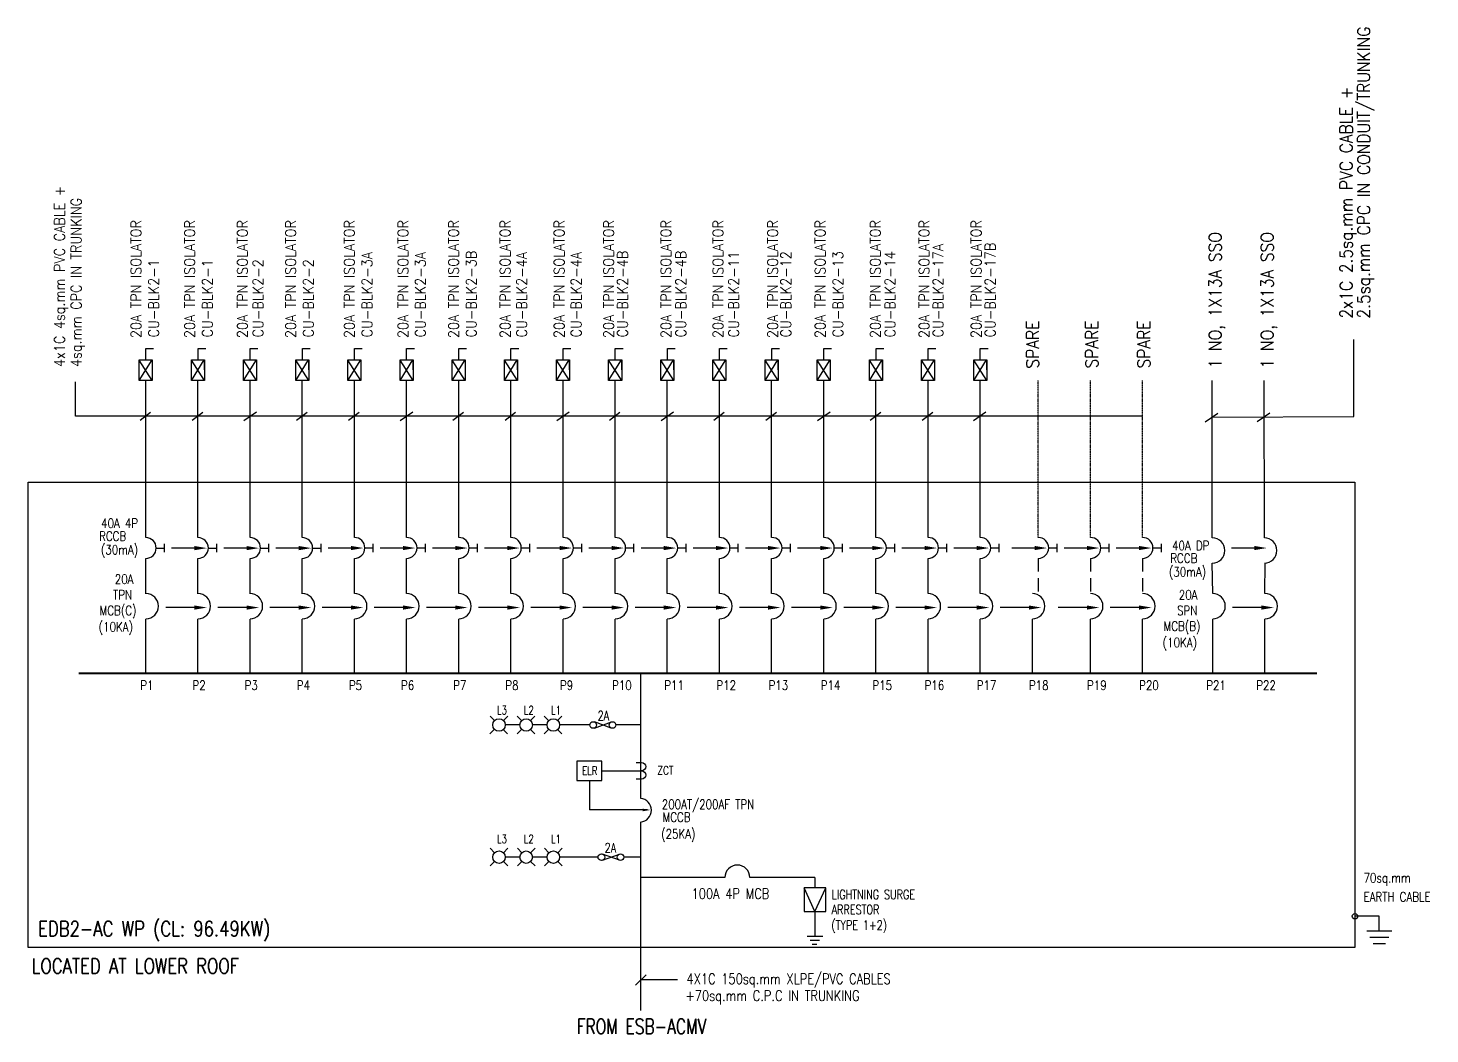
# Model space of a CAD drawing. Header units: millimetres. Extents: x 1219726 to 1461601, y 256790 to 556099.
# Drawn here: x 1282671 to 1316219, y 310505 to 334584 of the extents above; entities that cross this region are included whole.
import ezdxf
from ezdxf.enums import TextEntityAlignment as Align

# ---------------------------------------------------------------- set-up
doc = ezdxf.new("R2010")
doc.units = ezdxf.units.MM
doc.header["$LTSCALE"] = 0.01
doc.linetypes.add('DASHED', pattern=[19.05, 12.7, -6.35])
doc.linetypes.add('{ -E- }', pattern=[0])
for name, color, linetype in [('0-DIM', 7, 'Continuous'), ('E-_ELEC----_E-', 3, 'Continuous'), ('E-_ELECSYBL_R-_N_ES9', 7, 'Continuous'), ('ME-SLD', 7, 'Continuous')]:
    doc.layers.add(name, color=color, linetype=linetype)
doc.styles.add('100', font='romans.shx', dxfattribs={"width": 0.8, "height": 250})
doc.styles.add('A2', font='SIMPLEX.shx', dxfattribs={"width": 0.95, "height": 190})
doc.styles.add('PwNote', font='Romans.shx', dxfattribs={"width": 0.75, "bigfont": 'Special.shx'})
doc.styles.add('ROMANS', font='romans', dxfattribs={"width": 0.75})
doc.styles.add('SIMPLEX', font='simplex.shx', dxfattribs={"width": 0.65})
doc.linetypes.add('communication_line', pattern='A,0.25,-0.2,0.25,-0.2,0.25,-0.2,0.25,-0.2,["C",Standard,S=0.1,R=0,X=-0.1,Y=-0.05],-0.075', length=1.875)

# ---------------------------------------------------------------- blocks, each defined once
blk = doc.blocks.new('ELEC0333')
at = {"layer": 'E-_ELECSYBL_R-_N_ES9'}
blk.add_lwpolyline([(-1.3, 2), (0, 2, -1), (0, 0, -1), (0, -2), (-1.3, -2)], format="xyb", dxfattribs=at)
blk = doc.blocks.new('ELEC0302')
at = {"color": 0}
blk.add_arc((20, 0), 300, 275.7392, 84.2608, dxfattribs=at)

msp = doc.modelspace()

# ---------------------------------------------------------------- linework, layer by layer
for p, q in [((1285334, 326148, 11626), (1285640, 326645, 11626)), ((1285645, 326148, 11626), (1285334, 326634, 11626)), ((1285640, 326645, 11626), (1285645, 326148, 11626)), ((1286582, 326148, 11626), (1286888, 326645, 11626)), ((1286893, 326148, 11626), (1286582, 326634, 11626)), ((1286888, 326645, 11626), (1286893, 326148, 11626)), ((1287830, 326148, 11626), (1288136, 326645, 11626)), ((1288141, 326148, 11626), (1287830, 326634, 11626)), ((1288136, 326645, 11626), (1288141, 326148, 11626)), ((1289078, 326148, 11626), (1289384, 326645, 11626)), ((1289389, 326148, 11626), (1289078, 326634, 11626)), ((1289384, 326645, 11626), (1289389, 326148, 11626)), ((1290326, 326148, 11626), (1290632, 326645, 11626)), ((1290637, 326148, 11626), (1290326, 326634, 11626)), ((1290632, 326645, 11626), (1290637, 326148, 11626)), ((1291573, 326148, 11626), (1291880, 326645, 11626)), ((1291885, 326148, 11626), (1291573, 326634, 11626)), ((1291880, 326645, 11626), (1291885, 326148, 11626)), ((1292821, 326148, 11626), (1293128, 326645, 11626)), ((1293133, 326148, 11626), (1292821, 326634, 11626)), ((1293128, 326645, 11626), (1293133, 326148, 11626)), ((1294069, 326148, 11626), (1294376, 326645, 11626)), ((1294381, 326148, 11626), (1294069, 326634, 11626)), ((1294376, 326645, 11626), (1294381, 326148, 11626)), ((1295317, 326148, 11626), (1295624, 326645, 11626)), ((1295629, 326148, 11626), (1295317, 326634, 11626)), ((1295624, 326645, 11626), (1295629, 326148, 11626)), ((1296565, 326148, 11626), (1296872, 326645, 11626)), ((1296877, 326148, 11626), (1296565, 326634, 11626)), ((1296872, 326645, 11626), (1296877, 326148, 11626)), ((1297813, 326148, 11626), (1298120, 326645, 11626)), ((1298125, 326148, 11626), (1297813, 326634, 11626)), ((1298120, 326645, 11626), (1298125, 326148, 11626)), ((1299061, 326148, 11626), (1299368, 326645, 11626)), ((1299373, 326148, 11626), (1299061, 326634, 11626)), ((1299368, 326645, 11626), (1299373, 326148, 11626)), ((1300309, 326148, 11626), (1300616, 326645, 11626)), ((1300621, 326148, 11626), (1300309, 326634, 11626)), ((1300616, 326645, 11626), (1300621, 326148, 11626)), ((1301557, 326148, 11626), (1301864, 326645, 11626)), ((1301869, 326148, 11626), (1301557, 326634, 11626)), ((1301864, 326645, 11626), (1301869, 326148, 11626)), ((1302805, 326148, 11626), (1303112, 326645, 11626)), ((1303117, 326148, 11626), (1302805, 326634, 11626)), ((1303112, 326645, 11626), (1303117, 326148, 11626)), ((1304053, 326148, 11626), (1304360, 326645, 11626)), ((1304365, 326148, 11626), (1304053, 326634, 11626)), ((1304360, 326645, 11626), (1304365, 326148, 11626)), ((1305301, 326148, 11626), (1305607, 326645, 11626)), ((1305613, 326148, 11626), (1305301, 326634, 11626)), ((1305607, 326645, 11626), (1305613, 326148, 11626)), ((1285488, 322387, 11626), (1285488, 326148, 11626)), ((1286736, 322387, 11626), (1286736, 326148, 11626)), ((1287984, 322387, 11626), (1287984, 326148, 11626)), ((1289232, 322387, 11626), (1289232, 326148, 11626)), ((1290481, 322390, 11626), (1290481, 326151, 11626)), ((1291729, 322390, 11626), (1291729, 326151, 11626)), ((1292977, 322390, 11626), (1292977, 326151, 11626)), ((1294225, 322390, 11626), (1294225, 326151, 11626)), ((1295473, 322390, 11626), (1295473, 326151, 11626)), ((1296721, 322390, 11626), (1296721, 326151, 11626)), ((1297969, 322390, 11626), (1297969, 326151, 11626)), ((1299217, 322390, 11626), (1299217, 326151, 11626)), ((1300465, 322390, 11626), (1300465, 326151, 11626)), ((1301713, 322390, 11626), (1301713, 326151, 11626)), ((1302961, 322390, 11626), (1302961, 326151, 11626)), ((1304209, 322390, 11626), (1304209, 326151, 11626)), ((1305457, 322390, 11626), (1305457, 326151, 11626)), ((1285351, 325199, 19765), (1285604, 325391, 19765)), ((1286599, 325199, 11626), (1286851, 325391, 11626)), ((1287835, 325190, 11626), (1288136, 325399, 11626)), ((1289095, 325199, 19765), (1289347, 325391, 19765)), ((1290343, 325199, 11626), (1290595, 325391, 11626)), ((1291579, 325190, 11626), (1291880, 325399, 11626)), ((1292839, 325199, 19765), (1293091, 325391, 19765)), ((1294087, 325199, 11626), (1294339, 325391, 11626)), ((1295322, 325190, 11626), (1295624, 325399, 11626)), ((1296583, 325199, 19765), (1296835, 325391, 19765)), ((1297818, 325190, 11626), (1298120, 325399, 11626)), ((1299079, 325199, 19765), (1299331, 325391, 19765)), ((1300327, 325199, 11626), (1300579, 325391, 11626)), ((1301562, 325190, 11626), (1301864, 325399, 11626)), ((1302823, 325199, 19765), (1303075, 325391, 19765)), ((1304071, 325199, 11626), (1304323, 325391, 11626)), ((1305294, 325190, 11626), (1305595, 325399, 11626)), ((1310842, 325160, 11626), (1311144, 325369, 11626)), ((1312088, 325163, 11626), (1312389, 325372, 11626)), ((1285738, 322137, 11626), (1285938, 322137, 11626)), ((1285938, 322037, 11626), (1285938, 322237, 11626)), ((1286986, 322137, 11626), (1287186, 322137, 11626)), ((1287186, 322037, 11626), (1287186, 322237, 11626)), ((1288234, 322137, 11626), (1288434, 322137, 11626)), ((1288434, 322037, 11626), (1288434, 322237, 11626)), ((1289482, 322137, 11626), (1289682, 322137, 11626)), ((1289682, 322037, 11626), (1289682, 322237, 11626)), ((1290731, 322140, 11626), (1290931, 322140, 11626)), ((1290931, 322040, 11626), (1290931, 322240, 11626)), ((1291979, 322140, 11626), (1292179, 322140, 11626)), ((1292179, 322040, 11626), (1292179, 322240, 11626)), ((1293227, 322140, 11626), (1293427, 322140, 11626)), ((1293427, 322040, 11626), (1293427, 322240, 11626)), ((1294475, 322140, 11626), (1294675, 322140, 11626)), ((1294675, 322040, 11626), (1294675, 322240, 11626)), ((1295723, 322140, 11626), (1295923, 322140, 11626)), ((1295923, 322040, 11626), (1295923, 322240, 11626)), ((1296971, 322140, 11626), (1297171, 322140, 11626)), ((1297171, 322040, 11626), (1297171, 322240, 11626)), ((1298219, 322140, 11626), (1298419, 322140, 11626)), ((1298419, 322040, 11626), (1298419, 322240, 11626)), ((1299467, 322140, 11626), (1299667, 322140, 11626)), ((1299667, 322040, 11626), (1299667, 322240, 11626)), ((1300715, 322140, 11626), (1300915, 322140, 11626)), ((1300915, 322040, 11626), (1300915, 322240, 11626)), ((1301963, 322140, 11626), (1302163, 322140, 11626)), ((1302163, 322040, 11626), (1302163, 322240, 11626)), ((1303211, 322140, 11626), (1303411, 322140, 11626)), ((1303411, 322040, 11626), (1303411, 322240, 11626)), ((1304459, 322140, 11626), (1304659, 322140, 11626)), ((1304659, 322040, 11626), (1304659, 322240, 11626)), ((1305707, 322140, 11626), (1305907, 322140, 11626)), ((1305907, 322040, 11626), (1305907, 322240, 11626)), ((1307095, 322140, 11626), (1307295, 322140, 11626)), ((1307295, 322040, 11626), (1307295, 322240, 11626)), ((1308343, 322140, 11626), (1308543, 322140, 11626)), ((1308543, 322040, 11626), (1308543, 322240, 11626)), ((1309591, 322140, 11626), (1309791, 322140, 11626)), ((1309791, 322040, 11626), (1309791, 322240, 11626)), ((1285488, 321042, 11626), (1285488, 321887, 11626)), ((1286736, 321042, 11626), (1286736, 321887, 11626)), ((1287984, 321042, 11626), (1287984, 321887, 11626)), ((1289232, 321042, 11626), (1289232, 321887, 11626)), ((1290481, 321045, 11626), (1290481, 321890, 11626)), ((1291729, 321045, 11626), (1291729, 321890, 11626)), ((1292977, 321045, 11626), (1292977, 321890, 11626)), ((1294225, 321045, 11626), (1294225, 321890, 11626)), ((1295473, 321045, 11626), (1295473, 321890, 11626)), ((1296721, 321045, 11626), (1296721, 321890, 11626)), ((1297969, 321045, 11626), (1297969, 321890, 11626)), ((1299217, 321045, 11626), (1299217, 321890, 11626)), ((1300465, 321045, 11626), (1300465, 321890, 11626)), ((1301713, 321045, 11626), (1301713, 321890, 11626)), ((1302961, 321045, 11626), (1302961, 321890, 11626)), ((1304209, 321045, 11626), (1304209, 321890, 11626)), ((1305457, 321045, 11626), (1305457, 321890, 11626)), ((1311021, 321045, 11626), (1311011, 321778, 11626)), ((1312269, 321045, 11626), (1312277, 321779, 11626)), ((1285490, 319139, 11626), (1285490, 320433, 11626)), ((1286737, 319139, 11626), (1286737, 320433, 11626)), ((1287985, 319139, 11626), (1287985, 320433, 11626)), ((1289233, 319139, 11626), (1289233, 320433, 11626)), ((1290481, 319139, 11626), (1290481, 320433, 11626)), ((1291729, 319139, 11626), (1291729, 320433, 11626)), ((1292977, 319139, 11626), (1292977, 320433, 11626)), ((1294225, 319139, 11626), (1294225, 320433, 11626)), ((1295473, 319139, 11626), (1295473, 320433, 11626)), ((1296721, 319139, 11626), (1296721, 320433, 11626)), ((1297969, 319139, 11626), (1297969, 320433, 11626)), ((1299217, 319139, 11626), (1299217, 320433, 11626)), ((1300465, 319139, 11626), (1300465, 320433, 11626)), ((1301713, 319139, 11626), (1301713, 320433, 11626)), ((1302961, 319139, 11626), (1302961, 320433, 11626)), ((1304209, 319139, 11626), (1304209, 320433, 11626)), ((1305457, 319139, 11626), (1305457, 320433, 11626)), ((1306705, 319139, 11626), (1306705, 320433, 11626)), ((1308094, 319139, 11626), (1308094, 320433, 11626)), ((1309342, 319139, 11626), (1309342, 320433, 11626)), ((1311021, 319139, 11626), (1311021, 320433, 11626)), ((1312269, 319139, 11626), (1312269, 320433, 11626)), ((1297329, 319139, 11626), (1297329, 316146, 11626)), ((1293836, 318007, 11626), (1293730, 318113, 11626)), ((1294048, 318007, 11626), (1294154, 318113, 11626)), ((1294479, 318007, 11626), (1294373, 318113, 11626)), ((1294692, 318007, 11626), (1294798, 318113, 11626)), ((1295129, 318007, 11626), (1295023, 318113, 11626)), ((1295342, 318007, 11626), (1295448, 318113, 11626)), ((1293829, 317795, 11626), (1293723, 317689, 11626)), ((1294041, 317795, 11626), (1294147, 317689, 11626)), ((1294439, 317901, 11626), (1294094, 317901, 11626)), ((1294479, 317795, 11626), (1294373, 317689, 11626)), ((1294691, 317795, 11626), (1294797, 317689, 11626)), ((1295087, 317901, 11626), (1294742, 317901, 11626)), ((1295129, 317795, 11626), (1295023, 317689, 11626)), ((1295341, 317795, 11626), (1295447, 317689, 11626)), ((1296115, 317901, 11626), (1295392, 317901, 11626)), ((1296224, 317826, 11626), (1296630, 317976, 11626)), ((1296628, 317827, 11626), (1296226, 317975, 11626)), ((1297329, 317901, 11626), (1296736, 317901, 11626)), ((1296406, 316804, 11626), (1297354, 316804, 11626)), ((1296104, 316572, 11626), (1296104, 315867, 11626)), ((1297496, 315867, 11626), (1296104, 315867, 11626)), ((1293836, 314844, 11626), (1293730, 314950, 11626)), ((1294048, 314844, 11626), (1294154, 314950, 11626)), ((1294442, 314738, 11626), (1294092, 314738, 11626)), ((1294486, 314844, 11626), (1294380, 314950, 11626)), ((1294698, 314844, 11626), (1294804, 314950, 11626)), ((1295092, 314738, 11626), (1294742, 314738, 11626)), ((1295136, 314844, 11626), (1295030, 314950, 11626)), ((1295348, 314844, 11626), (1295454, 314950, 11626)), ((1296312, 314738, 11626), (1295392, 314738, 11626)), ((1296418, 314664, 11626), (1296823, 314813, 11626)), ((1296822, 314664, 11626), (1296419, 314812, 11626)), ((1297339, 314738, 11626), (1296929, 314738, 11626)), ((1293836, 314632, 11626), (1293730, 314526, 11626)), ((1294048, 314632, 11626), (1294154, 314526, 11626)), ((1294486, 314632, 11626), (1294380, 314526, 11626)), ((1294698, 314632, 11626), (1294804, 314526, 11626)), ((1295136, 314632, 11626), (1295030, 314526, 11626)), ((1295348, 314632, 11626), (1295454, 314526, 11626)), ((1315006, 313322, 19082), (1314425, 313322, 19082)), ((1315006, 312972, 19082), (1315006, 313322, 19082)), ((1314706, 312972, 19082), (1315306, 312972, 19082)), ((1314781, 312822, 19082), (1315231, 312822, 19082)), ((1314856, 312672, 19082), (1315156, 312672, 19082)), ((1297208, 311674, -11626), (1297459, 311924, -11626)), ((1298215, 311799, 0), (1297333, 311799, 0))]:
    msp.add_line(p, q)
at = {"linetype": 'DASHED', "ltscale": 10}
for p, q in [((1306845, 322390, 11626), (1306845, 326148, 11626)), ((1308093, 322390, 11626), (1308093, 326148, 11626)), ((1309341, 322390, 11626), (1309341, 326148, 11626))]:
    msp.add_line(p, q, dxfattribs=at)
at = {"linetype": '{ -E- }'}
for p, q in [((1311011, 322378, 11626), (1311004, 326147, 11626)), ((1312256, 322378, 11626), (1312250, 326147, 11626))]:
    msp.add_line(p, q, dxfattribs=at)
at = {"linetype": '{ -E- }', "elevation": 11626}
msp.add_lwpolyline([(1311005, 325273), (1314398, 325283), (1314398, 327130)], dxfattribs=at)
at = {"ltscale": 1.5, "elevation": 11626}
for points in [[(1285491, 326645), (1285491, 326913), (1285677, 326913)], [(1286739, 326645), (1286739, 326913), (1286925, 326913)], [(1287987, 326645), (1287987, 326913), (1288173, 326913)], [(1289235, 326645), (1289235, 326913), (1289421, 326913)], [(1290483, 326645), (1290483, 326913), (1290669, 326913)], [(1291731, 326645), (1291731, 326913), (1291917, 326913)], [(1292979, 326645), (1292979, 326913), (1293165, 326913)], [(1294227, 326645), (1294227, 326913), (1294413, 326913)], [(1295475, 326645), (1295475, 326913), (1295661, 326913)], [(1296723, 326645), (1296723, 326913), (1296909, 326913)], [(1297971, 326645), (1297971, 326913), (1298157, 326913)], [(1299219, 326645), (1299219, 326913), (1299405, 326913)], [(1300467, 326645), (1300467, 326913), (1300652, 326913)], [(1301715, 326645), (1301715, 326913), (1301900, 326913)], [(1302963, 326645), (1302963, 326913), (1303148, 326913)], [(1304211, 326645), (1304211, 326913), (1304396, 326913)], [(1305458, 326645), (1305458, 326913), (1305644, 326913)]]:
    msp.add_lwpolyline(points, dxfattribs=at)
for points in [[(1285334, 326645), (1285645, 326645), (1285645, 326148), (1285334, 326148)], [(1286582, 326645), (1286893, 326645), (1286893, 326148), (1286582, 326148)], [(1287830, 326645), (1288141, 326645), (1288141, 326148), (1287830, 326148)], [(1289078, 326645), (1289389, 326645), (1289389, 326148), (1289078, 326148)], [(1290326, 326645), (1290637, 326645), (1290637, 326148), (1290326, 326148)], [(1291573, 326645), (1291885, 326645), (1291885, 326148), (1291573, 326148)], [(1292821, 326645), (1293133, 326645), (1293133, 326148), (1292821, 326148)], [(1294069, 326645), (1294381, 326645), (1294381, 326148), (1294069, 326148)], [(1295317, 326645), (1295629, 326645), (1295629, 326148), (1295317, 326148)], [(1296565, 326645), (1296877, 326645), (1296877, 326148), (1296565, 326148)], [(1297813, 326645), (1298125, 326645), (1298125, 326148), (1297813, 326148)], [(1299061, 326645), (1299373, 326645), (1299373, 326148), (1299061, 326148)], [(1300309, 326645), (1300621, 326645), (1300621, 326148), (1300309, 326148)], [(1301557, 326645), (1301869, 326645), (1301869, 326148), (1301557, 326148)], [(1302805, 326645), (1303117, 326645), (1303117, 326148), (1302805, 326148)], [(1304053, 326645), (1304365, 326645), (1304365, 326148), (1304053, 326148)], [(1305301, 326645), (1305613, 326645), (1305613, 326148), (1305301, 326148)]]:
    msp.add_lwpolyline(points, close=True, dxfattribs=at)
for points, elevation in [([(1309341, 325295), (1283810, 325295), (1283810, 326113)], 11626), ([(1286652, 322135), (1286107, 322135)], 19765), ([(1287900, 322135), (1287355, 322135)], 19765), ([(1289148, 322135), (1288603, 322135)], 19765), ([(1290397, 322137), (1289852, 322137)], 19765), ([(1291645, 322137), (1291100, 322137)], 19765), ([(1292893, 322137), (1292348, 322137)], 19765), ([(1294141, 322137), (1293596, 322137)], 19765), ([(1295389, 322137), (1294844, 322137)], 19765), ([(1296637, 322137), (1296092, 322137)], 19765), ([(1297885, 322137), (1297340, 322137)], 19765), ([(1299133, 322137), (1298588, 322137)], 19765), ([(1300381, 322137), (1299836, 322137)], 19765), ([(1301629, 322137), (1301084, 322137)], 19765), ([(1302877, 322137), (1302332, 322137)], 19765), ([(1304125, 322137), (1303580, 322137)], 19765), ([(1305373, 322137), (1304828, 322137)], 19765), ([(1306761, 322137), (1306216, 322137)], 19765), ([(1308009, 322137), (1307464, 322137)], 19765), ([(1309257, 322137), (1308712, 322137)], 19765), ([(1312013, 322137), (1311468, 322137)], 19765), ([(1286653, 320712), (1285965, 320712)], 19765), ([(1287901, 320712), (1287213, 320712)], 19765), ([(1289149, 320712), (1288461, 320712)], 19765), ([(1290397, 320712), (1289709, 320712)], 19765), ([(1291645, 320712), (1290957, 320712)], 19765), ([(1292893, 320712), (1292205, 320712)], 19765), ([(1294141, 320712), (1293453, 320712)], 19765), ([(1295389, 320712), (1294701, 320712)], 19765), ([(1296637, 320712), (1295949, 320712)], 19765), ([(1297885, 320712), (1297197, 320712)], 19765), ([(1299133, 320712), (1298445, 320712)], 19765), ([(1300381, 320712), (1299693, 320712)], 19765), ([(1301629, 320712), (1300941, 320712)], 19765), ([(1302877, 320712), (1302189, 320712)], 19765), ([(1304125, 320712), (1303437, 320712)], 19765), ([(1305373, 320712), (1304685, 320712)], 19765), ([(1306621, 320712), (1305933, 320712)], 19765), ([(1308010, 320712), (1307322, 320712)], 19765), ([(1309258, 320712), (1308570, 320712)], 19765), ([(1312185, 320712), (1311497, 320712)], 19765), ([(1297333, 311064), (1297333, 315580)], 0)]:
    msp.add_lwpolyline(points, dxfattribs=dict(elevation=elevation))
at = {"linetype": 'DASHED', "ltscale": 2500, "elevation": 11626}
for points in [[(1306845, 321890), (1306846, 321045)], [(1308093, 321890), (1308094, 321045)], [(1309341, 321890), (1309342, 321045)]]:
    msp.add_lwpolyline(points, dxfattribs=at)
at = {"const_width": 50, "elevation": 11626}
msp.add_lwpolyline([(1283885, 319139), (1313518, 319139)], dxfattribs=at)
at = {"elevation": 11626}
msp.add_lwpolyline([(1296404, 316572), (1296404, 317036), (1295804, 317036), (1295804, 316572)], close=True, dxfattribs=at)
for centre, radius in [((1293942, 317901, 11626), 150), ((1294592, 317901, 11626), 150), ((1295242, 317901, 11626), 150), ((1296197, 317901, 11626), 79.2), ((1296657, 317901, 11626), 79.2), ((1293942, 314738, 11626), 150), ((1294592, 314738, 11626), 150), ((1295242, 314738, 11626), 150), ((1296391, 314738, 11626), 79.2), ((1296850, 314738, 11626), 79.2), ((1314425, 313322, 19082), 63.8)]:
    msp.add_circle(centre, radius)
for centre, radius in [((1285488, 322137, 11626), 250), ((1286736, 322137, 11626), 250), ((1287984, 322137, 11626), 250), ((1289232, 322137, 11626), 250), ((1290481, 322140, 11626), 250), ((1291729, 322140, 11626), 250), ((1292977, 322140, 11626), 250), ((1294225, 322140, 11626), 250), ((1295473, 322140, 11626), 250), ((1296721, 322140, 11626), 250), ((1297969, 322140, 11626), 250), ((1299217, 322140, 11626), 250), ((1300465, 322140, 11626), 250), ((1301713, 322140, 11626), 250), ((1302961, 322140, 11626), 250), ((1304209, 322140, 11626), 250), ((1305457, 322140, 11626), 250), ((1306845, 322140, 11626), 250), ((1308093, 322140, 11626), 250), ((1309341, 322140, 11626), 250), ((1311011, 322078, 11626), 300), ((1312256, 322078, 11626), 300), ((1285490, 320745, 11626), 300), ((1286737, 320745, 11626), 300), ((1287985, 320745, 11626), 300), ((1289233, 320745, 11626), 300), ((1290481, 320745, 11626), 300), ((1291729, 320745, 11626), 300), ((1292977, 320745, 11626), 300), ((1294225, 320745, 11626), 300), ((1295473, 320745, 11626), 300), ((1296721, 320745, 11626), 300), ((1297969, 320745, 11626), 300), ((1299217, 320745, 11626), 300), ((1300465, 320745, 11626), 300), ((1301713, 320745, 11626), 300), ((1302961, 320745, 11626), 300), ((1304209, 320745, 11626), 300), ((1305457, 320745, 11626), 300), ((1306705, 320745, 11626), 300), ((1308094, 320745, 11626), 300), ((1309342, 320745, 11626), 300), ((1311021, 320745, 11626), 300), ((1312269, 320745, 11626), 300)]:
    msp.add_arc(centre, radius, 270, 90)
at = {"color": 7}
msp.add_arc((1299645, 314248, 0), 300, 0, 180, dxfattribs=at)
for points in [[(1286652, 322185, 19765), (1286952, 322135, 19765), (1286652, 322085, 19765)], [(1287900, 322185, 19765), (1288200, 322135, 19765), (1287900, 322085, 19765)], [(1289148, 322185, 19765), (1289448, 322135, 19765), (1289148, 322085, 19765)], [(1290397, 322187, 19765), (1290697, 322137, 19765), (1290397, 322087, 19765)], [(1291645, 322187, 19765), (1291945, 322137, 19765), (1291645, 322087, 19765)], [(1292893, 322187, 19765), (1293193, 322137, 19765), (1292893, 322087, 19765)], [(1294141, 322187, 19765), (1294441, 322137, 19765), (1294141, 322087, 19765)], [(1295389, 322187, 19765), (1295689, 322137, 19765), (1295389, 322087, 19765)], [(1296637, 322187, 19765), (1296937, 322137, 19765), (1296637, 322087, 19765)], [(1297885, 322187, 19765), (1298185, 322137, 19765), (1297885, 322087, 19765)], [(1299133, 322187, 19765), (1299433, 322137, 19765), (1299133, 322087, 19765)], [(1300381, 322187, 19765), (1300681, 322137, 19765), (1300381, 322087, 19765)], [(1301629, 322187, 19765), (1301929, 322137, 19765), (1301629, 322087, 19765)], [(1302877, 322187, 19765), (1303177, 322137, 19765), (1302877, 322087, 19765)], [(1304125, 322187, 19765), (1304425, 322137, 19765), (1304125, 322087, 19765)], [(1305373, 322187, 19765), (1305673, 322137, 19765), (1305373, 322087, 19765)], [(1306761, 322187, 19765), (1307061, 322137, 19765), (1306761, 322087, 19765)], [(1308009, 322187, 19765), (1308309, 322137, 19765), (1308009, 322087, 19765)], [(1309257, 322187, 19765), (1309557, 322137, 19765), (1309257, 322087, 19765)], [(1312013, 322187, 19765), (1312313, 322137, 19765), (1312013, 322087, 19765)], [(1286653, 320762, 19765), (1286953, 320712, 19765), (1286653, 320662, 19765)], [(1287901, 320762, 19765), (1288201, 320712, 19765), (1287901, 320662, 19765)], [(1289149, 320762, 19765), (1289449, 320712, 19765), (1289149, 320662, 19765)], [(1290397, 320762, 19765), (1290697, 320712, 19765), (1290397, 320662, 19765)], [(1291645, 320762, 19765), (1291945, 320712, 19765), (1291645, 320662, 19765)], [(1292893, 320762, 19765), (1293193, 320712, 19765), (1292893, 320662, 19765)], [(1294141, 320762, 19765), (1294441, 320712, 19765), (1294141, 320662, 19765)], [(1295389, 320762, 19765), (1295689, 320712, 19765), (1295389, 320662, 19765)], [(1296637, 320762, 19765), (1296937, 320712, 19765), (1296637, 320662, 19765)], [(1297885, 320762, 19765), (1298185, 320712, 19765), (1297885, 320662, 19765)], [(1299133, 320762, 19765), (1299433, 320712, 19765), (1299133, 320662, 19765)], [(1300381, 320762, 19765), (1300681, 320712, 19765), (1300381, 320662, 19765)], [(1301629, 320762, 19765), (1301929, 320712, 19765), (1301629, 320662, 19765)], [(1302877, 320762, 19765), (1303177, 320712, 19765), (1302877, 320662, 19765)], [(1304125, 320762, 19765), (1304425, 320712, 19765), (1304125, 320662, 19765)], [(1305373, 320762, 19765), (1305673, 320712, 19765), (1305373, 320662, 19765)], [(1306621, 320762, 19765), (1306921, 320712, 19765), (1306621, 320662, 19765)], [(1308010, 320762, 19765), (1308310, 320712, 19765), (1308010, 320662, 19765)], [(1309258, 320762, 19765), (1309558, 320712, 19765), (1309258, 320662, 19765)], [(1312185, 320762, 19765), (1312485, 320712, 19765), (1312185, 320662, 19765)], [(1297383, 315898, 11626), (1297383, 315836, 11626), (1297568, 315867, 11626)]]:
    msp.add_solid(points)
at = {"layer": '0-DIM'}
msp.add_line((1301502, 314250, 0), (1301502, 314005, 0), dxfattribs=at)
at = {"layer": 'E-_ELEC----_E-', "color": 7, "elevation": 19082}
msp.add_lwpolyline([(1282671, 323714), (1314425, 323714), (1314425, 312574), (1282671, 312574)], close=True, dxfattribs=at)
at = {"layer": 'ME-SLD', "color": 7}
for p, q in [((1299345, 314248, 0), (1297333, 314247, 0)), ((1301502, 314250, 0), (1299945, 314249, 0)), ((1301502, 313434, 0), (1301242, 314005, 0)), ((1301502, 313434, 0), (1301761, 314005, 0)), ((1301502, 313434, 0), (1301502, 312848, 0)), ((1301316, 312848, 0), (1301687, 312848, 0)), ((1301390, 312752, 0), (1301613, 312752, 0)), ((1301433, 312656, 0), (1301548, 312656, 0))]:
    msp.add_line(p, q, dxfattribs=at)
at = {"layer": 'ME-SLD', "elevation": 0}
msp.add_lwpolyline([(1301761, 314005), (1301242, 314005), (1301242, 313434), (1301761, 313434)], close=True, dxfattribs=at)

# ---------------------------------------------------------------- block references
at = {"xscale": 100, "yscale": 100, "zscale": 100}
msp.add_blockref('ELEC0333', (1297354, 316804, 11626), dxfattribs=at)
at = {"linetype": 'communication_line', "xscale": 0.9525000000008744, "yscale": 0.9525000000008744, "zscale": 0.9525000000008744}
msp.add_blockref('ELEC0302', (1297282, 315861, 11626), dxfattribs=at)

# ---------------------------------------------------------------- texts
at = {"ltscale": 1.5, "style": 'A2', "width": 0.9}
for s, p in [('2.5sq.mm CPC IN CONDUIT/TRUNKING', (1314783, 327630, 11626)), ('2x1C 2.5sq.mm PVC CABLE +', (1314364, 327630, 11626))]:
    msp.add_text(s, height=300, rotation=90, dxfattribs=at).set_placement(p)
for s, height, rotation, style, width, p in [('4x1C 4sq.mm PVC CABLE +', 250, 90, 'A2', 0.9, (1283550, 326469, 19765)), ('4sq.mm CPC IN TRUNKING', 250, 90, 'A2', 0.9, (1283947, 326469, 19765)), ('20A TPN ISOLATOR', 250, 90, 'A2', 0.9, (1285380, 327162, 11626)), ('20A TPN ISOLATOR', 250, 90, 'A2', 0.9, (1286665, 327162, 11626)), ('20A TPN ISOLATOR', 250, 90, 'A2', 0.9, (1287926, 327162, 11626)), ('20A TPN ISOLATOR', 250, 90, 'A2', 0.9, (1289081, 327162, 11626)), ('20A TPN ISOLATOR', 250, 90, 'A2', 0.9, (1290484, 327162, 11626)), ('20A TPN ISOLATOR', 250, 90, 'A2', 0.9, (1291769, 327162, 11626)), ('20A TPN ISOLATOR', 250, 90, 'A2', 0.9, (1292979, 327162, 11626)), ('20A TPN ISOLATOR', 250, 90, 'A2', 0.9, (1294215, 327162, 11626)), ('20A TPN ISOLATOR', 250, 90, 'A2', 0.9, (1295507, 327162, 11626)), ('20A TPN ISOLATOR', 250, 90, 'A2', 0.9, (1296690, 327162, 11626)), ('20A TPN ISOLATOR', 250, 90, 'A2', 0.9, (1298061, 327162, 11626)), ('20A TPN ISOLATOR', 250, 90, 'A2', 0.9, (1299306, 327162, 11626)), ('20A TPN ISOLATOR', 250, 90, 'A2', 0.9, (1300614, 327162, 11626)), ('20A TPN ISOLATOR', 250, 90, 'A2', 0.9, (1301753, 327162, 11626)), ('20A TPN ISOLATOR', 250, 90, 'A2', 0.9, (1303073, 327162, 11626)), ('20A TPN ISOLATOR', 250, 90, 'A2', 0.9, (1304239, 327162, 11626)), ('20A TPN ISOLATOR', 250, 90, 'A2', 0.9, (1305484, 327162, 11626)), ('1 NO, 1X13A SSO', 300, 90, 'A2', 0.9, (1311229, 326437, 11626)), ('1 NO, 1X13A SSO', 300, 90, 'A2', 0.9, (1312475, 326437, 11626)), ('CU-BLK2-3A', 250, 90, 'A2', 0.9, (1290907, 327179, 11626)), ('CU-BLK2-3A', 250, 90, 'A2', 0.9, (1292186, 327179, 11626)), ('CU-BLK2-3B', 250, 90, 'A2', 0.9, (1293402, 327179, 11626)), ('CU-BLK2-4A', 250, 90, 'A2', 0.9, (1294608, 327179, 11626)), ('CU-BLK2-4A', 250, 90, 'A2', 0.9, (1295914, 327179, 11626)), ('CU-BLK2-4B', 250, 90, 'A2', 0.9, (1297022, 327179, 11626)), ('CU-BLK2-4B', 250, 90, 'A2', 0.9, (1298417, 327179, 11626)), ('CU-BLK2-11', 250, 90, 'A2', 0.9, (1299681, 327179, 11626)), ('CU-BLK2-12', 250, 90, 'A2', 0.9, (1300929, 327179, 11626)), ('CU-BLK2-13', 250, 90, 'A2', 0.9, (1302176, 327179, 11626)), ('CU-BLK2-14', 250, 90, 'A2', 0.9, (1303424, 327179, 11626)), ('CU-BLK2-17A', 250, 90, 'A2', 0.9, (1304573, 327179, 11626)), ('CU-BLK2-17B', 250, 90, 'A2', 0.9, (1305821, 327179, 11626)), ('CU-BLK2-1', 250, 90, 'A2', 0.9, (1285803, 327179, 11626)), ('CU-BLK2-1', 250, 90, 'A2', 0.9, (1287088, 327179, 11626)), ('CU-BLK2-2', 250, 90, 'A2', 0.9, (1288298, 327179, 11626)), ('CU-BLK2-2', 250, 90, 'A2', 0.9, (1289504, 327179, 11626)), ('SPARE', 300, 90, 'A2', 0.9, (1306861, 326435, 11626)), ('SPARE', 300, 90, 'A2', 0.9, (1308276, 326438, 11626)), ('SPARE', 300, 90, 'A2', 0.9, (1309524, 326438, 11626)), ('20A', 225, 360, '100', 0.8, (1284746, 321280, 11626)), ('TPN', 225, 360, '100', 0.8, (1284706, 320905, 11626)), ('20A', 225, 360, '100', 0.8, (1310208, 320904, 11626)), ('MCB(C)', 225, 360, '100', 0.8, (1284381, 320530, 11626)), ('SPN', 225, 360, '100', 0.8, (1310167, 320529, 11626)), ('(10KA)', 225, 360, '100', 0.8, (1284359, 320138, 11626)), ('MCB(B)', 225, 360, '100', 0.8, (1309842, 320154, 11626)), ('(10KA)', 225, 360, '100', 0.8, (1309821, 319762, 11626)), ('P1', 225, 360, '100', 0.8, (1285358, 318739, 11626)), ('P2', 225, 360, '100', 0.8, (1286606, 318739, 11626)), ('P3', 225, 360, '100', 0.8, (1287854, 318739, 11626)), ('P4', 225, 360, '100', 0.8, (1289102, 318739, 11626)), ('P5', 225, 360, '100', 0.8, (1290349, 318739, 11626)), ('P6', 225, 360, '100', 0.8, (1291597, 318739, 11626)), ('P7', 225, 360, '100', 0.8, (1292845, 318739, 11626)), ('P8', 225, 360, '100', 0.8, (1294093, 318739, 11626)), ('P9', 225, 360, '100', 0.8, (1295400, 318739, 11626)), ('P10', 225, 360, '100', 0.8, (1296648, 318739, 11626)), ('P11', 225, 360, '100', 0.8, (1297896, 318739, 11626)), ('P12', 225, 360, '100', 0.8, (1299144, 318739, 11626)), ('P13', 225, 360, '100', 0.8, (1300392, 318739, 11626)), ('P14', 225, 360, '100', 0.8, (1301640, 318739, 11626)), ('P15', 225, 360, '100', 0.8, (1302878, 318739, 11626)), ('P16', 225, 360, '100', 0.8, (1304126, 318739, 11626)), ('P17', 225, 360, '100', 0.8, (1305374, 318739, 11626)), ('P18', 225, 360, '100', 0.8, (1306622, 318739, 11626)), ('P19', 225, 360, '100', 0.8, (1308012, 318739, 11626)), ('P20', 225, 360, '100', 0.8, (1309260, 318739, 11626)), ('P21', 225, 360, '100', 0.8, (1310865, 318739, 11626)), ('P22', 225, 360, '100', 0.8, (1312062, 318739, 11626)), ('200AT/200AF TPN', 225, 360, '100', 0.8, (1297836, 315889, 11626)), ('70sq.mm', 225, 360, '100', 0.8, (1314630, 314129, 19082)), ('EARTH CABLE', 225, 360, '100', 0.8, (1314630, 313675, 19082)), ('4X1C 150sq.mm XLPE/PVC CABLES', 250, 360, 'PwNote', 0.8, (1298429, 311701, 11626)), ('+70sq.mm C.P.C IN TRUNKING', 250, 360, 'PwNote', 0.8, (1298403, 311298, 11626))]:
    msp.add_text(s, height=height, rotation=rotation, dxfattribs=dict(style=style, width=width)).set_placement(p)
at = {"width": 0.8}
for s, height, style, p in [('40A 4P ', 225, '100', (1284924, 322730, 11626)), ('RCCB', 225, '100', (1284696, 322421, 11626)), ('(30mA)', 225, '100', (1284861, 322080, 11626)), ('40A DP ', 225, '100', (1310556, 322195)), ('RCCB', 225, '100', (1310328, 321893)), ('(30mA)', 225, '100', (1310418, 321552)), ('ZCT', 200, 'ROMANS', (1297922, 316814, 11626))]:
    msp.add_text(s, height=height, dxfattribs=dict(at, style=style)).set_placement(p, align=Align.MIDDLE)
for s, height, style, width, p in [('L3', 200, 'ROMANS', 0.75, (1293894, 318156, 11626)), ('L2', 200, 'ROMANS', 0.75, (1294536, 318156, 11626)), ('L1', 200, 'ROMANS', 0.75, (1295186, 318156, 11626)), ('MCCB', 225, '100', 0.8, (1297854, 315583, 11626)), ('(25KA)', 225, '100', 0.8, (1297820, 315181, 11626)), ('L3', 200, 'ROMANS', 0.75, (1293894, 315074, 11626)), ('L2', 200, 'ROMANS', 0.75, (1294536, 315074, 11626)), ('L1', 200, 'ROMANS', 0.75, (1295186, 315074, 11626)), ('FROM ESB-ACMV', 360, 'PwNote', 0.75, (1295803, 310505, 0))]:
    msp.add_text(s, height=height, dxfattribs=dict(style=style, width=width)).set_placement(p)
at = {"style": 'ROMANS', "width": 0.75}
for s, height, p in [('2A', 225, (1296439, 318012, 11626)), ('ELR', 200, (1296113, 316709, 11626)), ('2A', 225, (1296608, 314849, 11626))]:
    msp.add_text(s, height=height, dxfattribs=at).set_placement(p, align=Align.CENTER)
at = {"ltscale": 1000, "style": 'SIMPLEX', "width": 0.8}
msp.add_text('100A 4P MCB', height=250, dxfattribs=at).set_placement((1298550, 313739, 11626))
at = {"ltscale": 1.5, "style": 'PwNote', "width": 0.8}
for s, p in [('EDB2-AC WP (CL: 96.49KW)', (1282913, 312844, 19765)), ('LOCATED AT LOWER ROOF', (1282758, 311953, 19765))]:
    msp.add_text(s, height=360, dxfattribs=at).set_placement(p)
at = {"layer": 'ME-SLD', "color": 7, "style": 'ROMANS', "width": 0.75}
for s, p in [('LIGHTNING SURGE', (1301902, 313731, 0)), ('ARRESTOR', (1301902, 313370, 0)), ('(TYPE 1+2)', (1301896, 312998, 0))]:
    msp.add_text(s, height=225, dxfattribs=at).set_placement(p)

doc.saveas('drawing.dxf')
